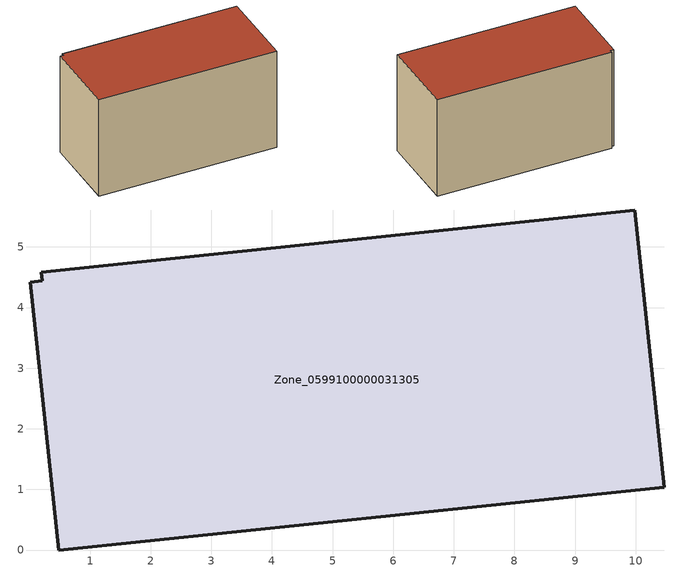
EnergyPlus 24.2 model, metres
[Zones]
Zone_0599100000031305
 floor ground (C_G): 0.01,4.42 0.21,4.44 0.2,4.58 9.98,5.61 10.47,1.04 0.48,0 z2.99
 wall outside (C_F): 10.47,1.04 9.98,5.61 0.2,4.58 0.21,4.44 0.01,4.42 0.48,0 10.47,1.04 z2.99:8.84
 roof outside (C_R): 0.21,4.44 0.01,4.42 0.48,0 10.47,1.04 9.98,5.61 0.2,4.58 z8.84
[BUILDING]
Pand.0599100000031305: North Axis=0; Terrain=City; Loads Convergence Tolerance Value=0.04; Temperature Convergence Tolerance Value=0.4; Solar Distribution=FullExterior; Maximum Number of Warmup Days=25; Minimum Number of Warmup Days=1
[Site:Location]
Rotterdam.The.Hague.AP_ZH_NLD Design_Conditions: Latitude=51.96; Longitude=4.45; Time Zone=1; Elevation=-4.5
[SITE:GROUNDTEMPERATURE:BUILDINGSURFACE]
18, 18, 18, 18, 18, 18, 18, 18, 18, 18, 18, 18
[MATERIAL] Thermal Absorptance=0.9; Solar Absorptance=0.7; Visible Absorptance=0.7
Name | Roughness | Thickness | Conductivity | Density | Specific Heat
G.TI.1946-1964 | MediumSmooth | 0.15 | 1 | 540 | 1210
F.TI.1946-1964 | Rough | 0.3 | 0.857143 | 1920 | 840
R.TI.1946-1964 | MediumRough | 0.2 | 0.277778 | 1500 | 1000
[CONSTRUCTION]
C_G: G.TI.1946-1964
C_F: F.TI.1946-1964
C_R: R.TI.1946-1964
[ZONE]
Zone_0599100000031305: Type=1; Multiplier=1; Ceiling Height=Autocalculate; Volume=Autocalculate; Floor Area=autocalculate; Part of Total Floor Area=Yes
[ZONEINFILTRATION:DESIGNFLOWRATE]
Infil_Zone_0599100000031305: Zone or ZoneList or Space or SpaceList=Zone_0599100000031305; Schedule=AlwaysOn; Design Flow Rate Calculation Method=Flow/Area; Flow Rate per Floor Area=0.003; Constant Term Coefficient=1; Temperature Term Coefficient=0; Velocity Term Coefficient=0; Velocity Squared Term Coefficient=0
[HVACTEMPLATE:ZONE:IDEALLOADSAIRSYSTEM]
Zone_0599100000031305: Maximum Heating Supply Air Temperature=50; Minimum Cooling Supply Air Temperature=13; Maximum Heating Supply Air Humidity Ratio=0.0156; Minimum Cooling Supply Air Humidity Ratio=0.0077; Heating Limit=NoLimit; Cooling Limit=NoLimit; Dehumidification Control Type=ConstantSensibleHeatRatio; Cooling Sensible Heat Ratio=0.7; Dehumidification Setpoint=60; Humidification Control Type=None; Humidification Setpoint=30; Outdoor Air Method=None; Outdoor Air Flow Rate per Person=0.00944; Outdoor Air Flow Rate per Zone Floor Area=0; Outdoor Air Flow Rate per Zone=0; Demand Controlled Ventilation Type=None; Outdoor Air Economizer Type=NoEconomizer; Heat Recovery Type=None; Sensible Heat Recovery Effectiveness=0.7; Latent Heat Recovery Effectiveness=0.65
[ZONECONTROL:THERMOSTAT]
ThermostatControl_Zone_0599100000031305: Zone or ZoneList=Zone_0599100000031305; Control Type Schedule=DualSetpointControlType; Control 1=Thermostat_Zone_0599100000031305; Temperature Difference Between Cutout And Setpoint=0
[THERMOSTATSETPOINT:DUALSETPOINT]
Thermostat_Zone_0599100000031305: Heating Setpoint Temperature Schedule=HeatingSetpoint_Zone_0599100000031305; Cooling Setpoint Temperature Schedule=CoolingSetpoint_Zone_0599100000031305
[SCHEDULE:COMPACT]
HeatingSetpoint_Zone_0599100000031305: Through: 12/31, For: AllDays, Until: 24:00, 21
CoolingSetpoint_Zone_0599100000031305: Through: 12/31, For: AllDays, Until: 24:00, 24
DualSetpointControlType: Through: 12/31, For: AllDays, Until: 24:00, 4
AlwaysOn: Through: 12/31, For: AllDays, Until: 24:00, 1
